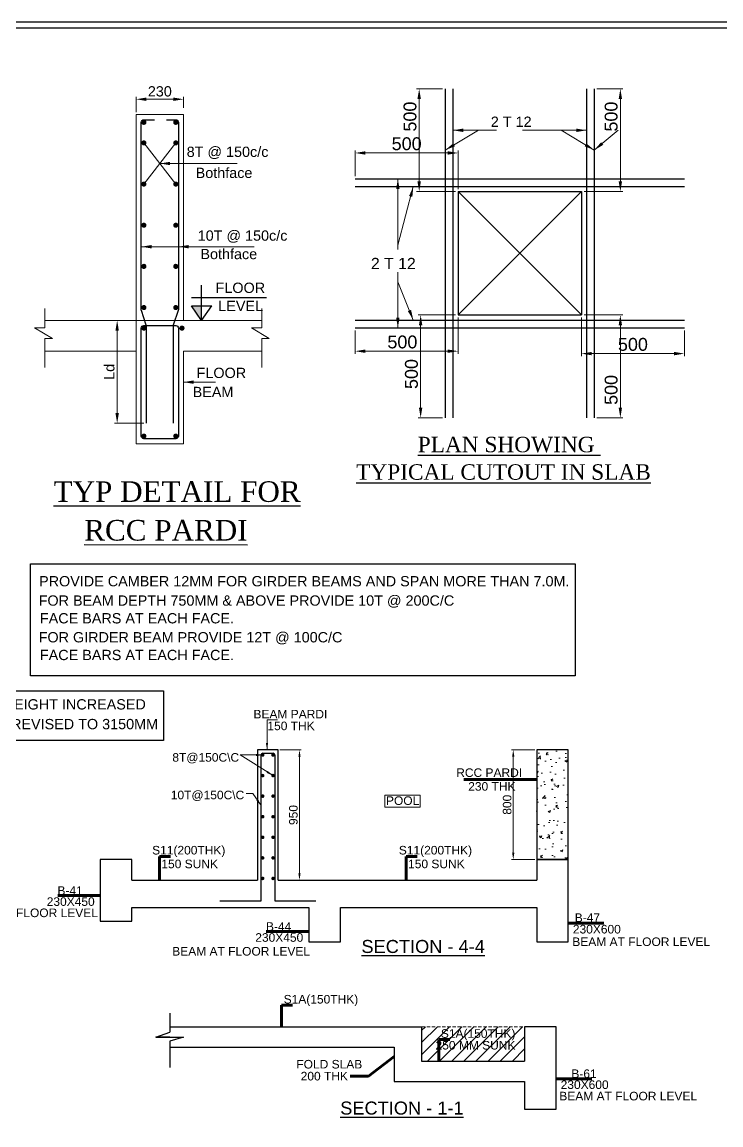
# Model space of a CAD drawing. Header units: millimetres. Extents: x 35733 to 123434, y 0 to 53631.
# Drawn here: x 90692 to 111064, y 21474 to 53631 of the extents above; entities that cross this region are included whole.
import ezdxf
from ezdxf.enums import TextEntityAlignment as Align

# ---------------------------------------------------------------- set-up
doc = ezdxf.new("R2010")
doc.units = ezdxf.units.MM
doc.header["$LTSCALE"] = 100
doc.linetypes.add('DASHED2', pattern=[0.375, 0.25, -0.125])
for name, color, linetype, lineweight in [('CONCRETE', 7, 'Continuous', 20), ('DIM', 8, 'Continuous', 13), ('DONUT', 2, 'Continuous', 20), ('LINE- 1', 7, 'Continuous', 25), ('MAIN TEXT', 6, 'Continuous', 25), ('P.C.C HATCH', 8, 'Continuous', 20), ('RCC PARDI', 2, 'Continuous', 20), ('REINF', 4, 'Continuous', 30), ('S- LEVEL', 1, 'Continuous', 25), ('SUNK', 251, 'Continuous', 0), ('TEXT', 255, 'Continuous', 25)]:
    doc.layers.add(name, color=color, linetype=linetype, lineweight=lineweight)
doc.layers.add('RECS_CONCRETE', color=3, linetype='Continuous')
doc.layers.add('RECS_CUT OUT', color=99, linetype='Continuous')
doc.styles.add('AIRAL', font='arial.ttf')
doc.styles.add('ARIAL', font='arial.ttf')
doc.styles.add('TIMES NEW ROMAN', font='times.ttf', dxfattribs={"width": 0.8, "height": 12})
doc.dimstyles.new('100', dxfattribs={"dimscale": 100, "dimtxt": 2.5, "dimasz": 2, "dimexe": 0.5, "dimexo": 0.5, "dimgap": 0.5, "dimtad": 1, "dimdec": 0, "dimzin": 3, "dimdsep": 46, "dimtxsty": 'ARIAL', "dimblk1": 'OBLIQUE', "dimblk2": 'OBLIQUE', "dimcen": 0, "dimdle": 1, "dimclrd": 256, "dimclre": 256, "dimclrt": 7, "dimadec": 0, "dimazin": 0, "dimtfac": 1, "dimtdec": 0, "dimtmove": 0, "dimatfit": 3, "dimfxl": 1, "dimtolj": 1, "dimtzin": 0, "dimlwd": -1, "dimlwe": -1, "dimarcsym": 0})
doc.dimstyles.new('SBC 25', dxfattribs={"dimscale": 25, "dimtxt": 2.5, "dimasz": 2, "dimexe": 0.5, "dimexo": 0.5, "dimgap": 0.5, "dimtad": 1, "dimdec": 0, "dimzin": 3, "dimdsep": 46, "dimtxsty": 'ARIAL', "dimcen": 0, "dimdle": 1, "dimclrd": 256, "dimclre": 256, "dimclrt": 7, "dimadec": 0, "dimazin": 0, "dimtfac": 1, "dimtdec": 0, "dimtmove": 0, "dimatfit": 3, "dimfxl": 1, "dimtolj": 1, "dimtzin": 0, "dimlwd": -1, "dimlwe": -1, "dimarcsym": 0})
doc.dimstyles.new('SBC-25', dxfattribs={"dimscale": 25, "dimtxt": 2, "dimasz": 2, "dimexe": 0.5, "dimexo": 0.5, "dimgap": 0.5, "dimtad": 1, "dimdec": 0, "dimzin": 3, "dimdsep": 46, "dimtxsty": 'ARIAL', "dimblk1": 'OBLIQUE', "dimblk2": 'OBLIQUE', "dimcen": 0, "dimdle": 1, "dimclrd": 256, "dimclre": 256, "dimclrt": 7, "dimadec": 0, "dimazin": 0, "dimtfac": 1, "dimtdec": 0, "dimtmove": 0, "dimatfit": 3, "dimfxl": 1, "dimtolj": 1, "dimtzin": 0, "dimlwd": -1, "dimlwe": -1, "dimarcsym": 0})

# ---------------------------------------------------------------- blocks, each defined once
blk = doc.blocks.new('*D75')
at = {"layer": 'Defpoints', "color": 0, "transparency": 16777216}
for p in [(724.1, 2176.5), (494.1, 2101.8), (724.1, 2121.8)]:
    blk.add_point(p, dxfattribs=at)
at = {"layer": 'DIM', "transparency": 16777216}
for p, q in [((494.1, 2114.3), (494.1, 2189)), ((544.1, 2176.5), (674.1, 2176.5)), ((724.1, 2134.3), (724.1, 2189))]:
    blk.add_line(p, q, dxfattribs=at)
for points in [[(544.1, 2184.9), (544.1, 2168.2), (494.1, 2176.5)], [(674.1, 2168.2), (674.1, 2184.9), (724.1, 2176.5)]]:
    blk.add_solid(points, dxfattribs=at)
at = {"layer": 'DIM', "color": 7, "transparency": 16777216, "insert": (609.1, 2214.6), "char_height": 50, "attachment_point": 5, "style": 'ARIAL'}
blk.add_mtext('\\A1;230', dxfattribs=at)
blk = doc.blocks.new('_Oblique')
at = {"color": 0, "linetype": 'ByBlock', "lineweight": -2}
blk.add_line((-0.5, -0.5), (0.5, 0.5), dxfattribs=at)
blk = doc.blocks.new('*D76')
at = {"layer": 'Defpoints', "color": 0, "transparency": 16777216}
for p in [(494.1, 1101.8), (401.8, 601.8), (544.1, 601.8)]:
    blk.add_point(p, dxfattribs=at)
at = {"layer": 'DIM', "transparency": 16777216}
for p, q in [((481.6, 1101.8), (389.3, 1101.8)), ((401.8, 1051.8), (401.8, 651.8)), ((531.6, 601.8), (389.3, 601.8))]:
    blk.add_line(p, q, dxfattribs=at)
for points in [[(410.1, 1051.8), (393.4, 1051.8), (401.8, 1101.8)], [(393.4, 651.8), (410.1, 651.8), (401.8, 601.8)]]:
    blk.add_solid(points, dxfattribs=at)
at = {"layer": 'DIM', "color": 7, "transparency": 16777216, "insert": (363.9, 851.8), "char_height": 50, "attachment_point": 5, "rotation": 90, "style": 'ARIAL'}
blk.add_mtext('\\A1;Ld', dxfattribs=at)
blk = doc.blocks.new('Z$W@#207E342A')
at = {"layer": 'S- LEVEL'}
for p, q in [((0, 0), (0, 857)), ((-250, 557), (1578, 557)), ((0, 0), (-250, 357)), ((-250, 357), (250, 357)), ((0, 0), (250, 357))]:
    blk.add_line(p, q, dxfattribs=at)
blk.add_solid([(-250, 357), (0, 357), (0, 0)], dxfattribs=at)
blk = doc.blocks.new('*D54')
at = {"layer": 'Defpoints', "color": 0, "transparency": 16777216}
for p in [(3396384, -5657637), (3395879, -5659637), (3396634, -5659637)]:
    blk.add_point(p, dxfattribs=at)
at = {"layer": 'DIM', "transparency": 16777216}
for p, q in [((3396334, -5657637), (3395829, -5657637)), ((3395879, -5657837), (3395879, -5659437)), ((3396584, -5659637), (3395829, -5659637))]:
    blk.add_line(p, q, dxfattribs=at)
for points in [[(3395912, -5657837), (3395845, -5657837), (3395879, -5657637)], [(3395845, -5659437), (3395912, -5659437), (3395879, -5659637)]]:
    blk.add_solid(points, dxfattribs=at)
at = {"layer": 'DIM', "color": 7, "transparency": 16777216, "insert": (3395701, -5658179), "char_height": 250, "attachment_point": 5, "rotation": 90, "style": 'ARIAL'}
blk.add_mtext('\\A1;500', dxfattribs=at)
blk = doc.blocks.new('*D55')
at = {"layer": 'Defpoints', "color": 0, "transparency": 16777216}
for p in [(3394635, -5658886), (3394635, -5659387), (3396634, -5659637)]:
    blk.add_point(p, dxfattribs=at)
at = {"layer": 'DIM', "transparency": 16777216}
for p, q in [((3394635, -5659337), (3394635, -5658836)), ((3396434, -5658886), (3394835, -5658886)), ((3396634, -5659587), (3396634, -5658836))]:
    blk.add_line(p, q, dxfattribs=at)
for points in [[(3394835, -5658852), (3394835, -5658919), (3394635, -5658886)], [(3396434, -5658919), (3396434, -5658852), (3396634, -5658886)]]:
    blk.add_solid(points, dxfattribs=at)
at = {"layer": 'DIM', "color": 7, "transparency": 16777216, "insert": (3395635, -5658708), "char_height": 250, "attachment_point": 5, "style": 'ARIAL'}
blk.add_mtext('\\A1;500', dxfattribs=at)
blk = doc.blocks.new('*D56')
at = {"layer": 'Defpoints', "color": 0, "transparency": 16777216}
for p in [(3399282, -5657637), (3399032, -5659637), (3399788, -5659637)]:
    blk.add_point(p, dxfattribs=at)
at = {"layer": 'DIM', "transparency": 16777216}
for p, q in [((3399332, -5657637), (3399838, -5657637)), ((3399788, -5657837), (3399788, -5659437)), ((3399082, -5659637), (3399838, -5659637))]:
    blk.add_line(p, q, dxfattribs=at)
for points in [[(3399821, -5657837), (3399755, -5657837), (3399788, -5657637)], [(3399755, -5659437), (3399821, -5659437), (3399788, -5659637)]]:
    blk.add_solid(points, dxfattribs=at)
at = {"layer": 'DIM', "color": 7, "transparency": 16777216, "insert": (3399610, -5658179), "char_height": 250, "attachment_point": 5, "rotation": 90, "style": 'ARIAL'}
blk.add_mtext('\\A1;500', dxfattribs=at)
blk = doc.blocks.new('*D57')
at = {"layer": 'Defpoints', "color": 0, "transparency": 16777216}
for p in [(3395907, -5662035), (3396634, -5662035), (3396384, -5664034)]:
    blk.add_point(p, dxfattribs=at)
at = {"layer": 'DIM', "transparency": 16777216}
for p, q in [((3396584, -5662035), (3395857, -5662035)), ((3395907, -5663834), (3395907, -5662235)), ((3396334, -5664034), (3395857, -5664034))]:
    blk.add_line(p, q, dxfattribs=at)
for points in [[(3395940, -5662235), (3395874, -5662235), (3395907, -5662035)], [(3395874, -5663834), (3395940, -5663834), (3395907, -5664034)]]:
    blk.add_solid(points, dxfattribs=at)
at = {"layer": 'DIM', "color": 7, "transparency": 16777216, "insert": (3395729, -5663183), "char_height": 250, "attachment_point": 5, "rotation": 90, "style": 'ARIAL'}
blk.add_mtext('\\A1;500', dxfattribs=at)
blk = doc.blocks.new('*D58')
at = {"layer": 'Defpoints', "color": 0, "transparency": 16777216}
for p in [(3396634, -5662035), (3394635, -5662285), (3394635, -5662739)]:
    blk.add_point(p, dxfattribs=at)
at = {"layer": 'DIM', "transparency": 16777216}
for p, q in [((3396634, -5662085), (3396634, -5662789)), ((3394635, -5662335), (3394635, -5662789)), ((3396434, -5662739), (3394835, -5662739))]:
    blk.add_line(p, q, dxfattribs=at)
for points in [[(3394835, -5662706), (3394835, -5662772), (3394635, -5662739)], [(3396434, -5662772), (3396434, -5662706), (3396634, -5662739)]]:
    blk.add_solid(points, dxfattribs=at)
at = {"layer": 'DIM', "color": 7, "transparency": 16777216, "insert": (3395552, -5662561), "char_height": 250, "attachment_point": 5, "style": 'ARIAL'}
blk.add_mtext('\\A1;500', dxfattribs=at)
blk = doc.blocks.new('*D59')
at = {"layer": 'Defpoints', "color": 0, "transparency": 16777216}
for p in [(3399032, -5662035), (3399788, -5662035), (3399282, -5664034)]:
    blk.add_point(p, dxfattribs=at)
at = {"layer": 'DIM', "transparency": 16777216}
for p, q in [((3399082, -5662035), (3399838, -5662035)), ((3399788, -5663834), (3399788, -5662235)), ((3399332, -5664034), (3399838, -5664034))]:
    blk.add_line(p, q, dxfattribs=at)
for points in [[(3399821, -5662235), (3399755, -5662235), (3399788, -5662035)], [(3399755, -5663834), (3399821, -5663834), (3399788, -5664034)]]:
    blk.add_solid(points, dxfattribs=at)
at = {"layer": 'DIM', "color": 7, "transparency": 16777216, "insert": (3399610, -5663492), "char_height": 250, "attachment_point": 5, "rotation": 90, "style": 'ARIAL'}
blk.add_mtext('\\A1;500', dxfattribs=at)
blk = doc.blocks.new('*D60')
at = {"layer": 'Defpoints', "color": 0, "transparency": 16777216}
for p in [(3399032, -5662035), (3401032, -5662285), (3401032, -5662786)]:
    blk.add_point(p, dxfattribs=at)
at = {"layer": 'DIM', "transparency": 16777216}
for p, q in [((3399032, -5662085), (3399032, -5662836)), ((3401032, -5662335), (3401032, -5662836)), ((3399232, -5662786), (3400832, -5662786))]:
    blk.add_line(p, q, dxfattribs=at)
for points in [[(3399232, -5662753), (3399232, -5662819), (3399032, -5662786)], [(3400832, -5662819), (3400832, -5662753), (3401032, -5662786)]]:
    blk.add_solid(points, dxfattribs=at)
at = {"layer": 'DIM', "color": 7, "transparency": 16777216, "insert": (3400032, -5662608), "char_height": 250, "attachment_point": 5, "style": 'ARIAL'}
blk.add_mtext('\\A1;500', dxfattribs=at)
blk = doc.blocks.new('*D81')
at = {"layer": 'Defpoints', "color": 0, "transparency": 16777216}
for p in [(2308.5, 1508.9), (2308.5, 558.9), (2463.9, 558.9)]:
    blk.add_point(p, dxfattribs=at)
at = {"layer": 'DIM', "transparency": 16777216}
for p, q in [((2321, 1508.9), (2476.4, 1508.9)), ((2463.9, 1458.9), (2463.9, 608.9)), ((2321, 558.9), (2476.4, 558.9))]:
    blk.add_line(p, q, dxfattribs=at)
for points in [[(2472.2, 1458.9), (2455.6, 1458.9), (2463.9, 1508.9)], [(2455.6, 608.9), (2472.2, 608.9), (2463.9, 558.9)]]:
    blk.add_solid(points, dxfattribs=at)
at = {"layer": 'DIM', "color": 7, "transparency": 16777216, "insert": (2419.5, 1033.9), "char_height": 62.5, "attachment_point": 5, "rotation": 90, "style": 'ARIAL'}
blk.add_mtext('\\A1;950', dxfattribs=at)
blk = doc.blocks.new('*D82')
at = {"layer": 'Defpoints', "color": 0, "transparency": 16777216}
for p in [(4192.5, 1508.9), (4021.7, 708.9), (4192.5, 708.9)]:
    blk.add_point(p, dxfattribs=at)
at = {"layer": 'DIM', "transparency": 16777216}
for p, q in [((4180, 1508.9), (4009.2, 1508.9)), ((4021.7, 1458.9), (4021.7, 758.9)), ((4180, 708.9), (4009.2, 708.9))]:
    blk.add_line(p, q, dxfattribs=at)
for points in [[(4030, 1458.9), (4013.4, 1458.9), (4021.7, 1508.9)], [(4013.4, 758.9), (4030, 758.9), (4021.7, 708.9)]]:
    blk.add_solid(points, dxfattribs=at)
at = {"layer": 'DIM', "color": 7, "transparency": 16777216, "insert": (3977.3, 1108.9), "char_height": 62.5, "attachment_point": 5, "rotation": 90, "style": 'ARIAL'}
blk.add_mtext('\\A1;800', dxfattribs=at)
blk = doc.blocks.new('G$C8A422CAD')
at = {"layer": 'SUNK'}
h = blk.add_hatch(dxfattribs=at)
h.set_pattern_fill('ANSI31', color=256, scale=500, angle=180)
h.set_pattern_definition([(45, (-632252.063, 66198.624), (-44.194174, 44.194174), [])])
h.paths.add_polyline_path([(1935.6, 418.5), (2685.6, 418.5), (2685.6, 668.5), (1935.6, 668.5)])
for p, q in [((100, 766.8), (100, 628.6)), ((100, 668.5), (1735.6, 668.5)), ((1735.6, 668.5), (1935.6, 668.5)), ((1935.6, 668.5), (1935.6, 418.5)), ((0, 593.5), (100, 628.6)), ((100, 593.5), (0, 593.5)), ((0, 593.5), (200, 593.5)), ((200, 593.5), (100, 563.1)), ((100, 563.1), (100, 370.7)), ((100, 518.5), (1735.6, 518.5)), ((1735.6, 518.5), (1735.6, 268.5)), ((1935.6, 418.5), (2685.6, 418.5)), ((1735.6, 268.5), (2685.6, 268.5))]:
    blk.add_line(p, q)
for points in [[(2685.6, 668.5), (2685.6, 418.5)], [(2685.6, 268.5), (2685.6, 68.5), (2915.6, 68.5), (2915.6, 668.5), (2685.6, 668.5)]]:
    blk.add_lwpolyline(points)
at = {"layer": 'CONCRETE', "color": 8, "linetype": 'DASHED2'}
blk.add_line((1935.6, 668.5), (2685.6, 668.5), dxfattribs=at)
at = {"layer": 'MAIN TEXT', "style": 'ARIAL'}
blk.add_text('%%USECTION - 1-1', height=95, rotation=0.00358, dxfattribs=at).set_placement((1792.4, 75.7), align=Align.MIDDLE)
at = {"layer": 'TEXT', "char_height": 62.5, "attachment_point": 3, "style": 'ARIAL'}
for s, insert, width in [('S1A(150THK)', (1473.9, 900.2), 640.518), ('S1A(150THK)', (2619.6, 650.2), 640.518), ('250 MM SUNK', (2619.6, 564.7), 640.518), ('FOLD SLAB', (1503.2, 426.5), 640.518), ('200 THK', (1399, 339.6), 640.518), ('B-61', (3211.5, 357.3, 0), 640.518), ('230X600', (3298.7, 277.3, 0), 640.518), ('BEAM AT FLOOR LEVEL', (3943.4, 194.1), 1344.247)]:
    blk.add_mtext(s, dxfattribs=dict(at, insert=insert, width=width))
at = {"layer": 'DIM'}
for points in [[(915, 668.5), (915, 824.9), (994.6, 824.9)], [(2060.8, 418.5), (2060.8, 574.9), (2140.3, 574.9)], [(1735.6, 451.8), (1549.8, 307.8), (1415.6, 307.8)], [(2915.6, 289.1), (3175.7, 289.1)]]:
    blk.add_leader(points, dimstyle='SBC 25', override={"dimscale": 25, "dimtxt": 2.5, "dimasz": 2, "dimgap": 0.5, "dimtad": 1, "dimtxsty": 'ARIAL', "dimclrd": 256, "dimlwd": 65535}, dxfattribs=at)
blk = doc.blocks.new('zw$CD88')
at = {"layer": 'CONCRETE', "ltscale": 1000}
for p, q in [((494.1, 2101.8, -5.9), (724.1, 2101.8, -5.9)), ((494.1, 1101.8, -5.9), (494.1, 2101.8, -5.9)), ((724.1, 1101.8, -5.9), (724.1, 2101.8, -5.9)), ((494.1, 601.8, -5.9), (494.1, 1101.8, -5.9))]:
    blk.add_line(p, q, dxfattribs=at)
at = {"layer": 'CONCRETE'}
for points in [[(51, 1159.2), (51, 1065.2), (0, 1065.2), (87, 1013.2), (51, 1013.2), (51, 872.2)], [(1105, 1159.2), (1105, 1065.2), (1054, 1065.2), (1141, 1013.2), (1105, 1013.2), (1105, 872.2)]]:
    blk.add_lwpolyline(points, dxfattribs=at)
at = {"layer": 'CONCRETE', "ltscale": 1000, "elevation": -5.9}
for points in [[(1105, 1101.8), (51, 1101.8)], [(51, 951.8), (494.1, 951.8), (494.1, 501.8), (724.1, 501.8), (724.1, 951.8), (1105, 951.8)]]:
    blk.add_lwpolyline(points, dxfattribs=at)
at = {"layer": 'DIM'}
for p, q in [((531.6, 1964.3, -5.9), (686.6, 1764.3, -5.9)), ((686.6, 1964.3, -5.9), (531.6, 1764.3, -5.9))]:
    blk.add_line(p, q, dxfattribs=at)
at = {"layer": 'RCC PARDI', "const_width": 12.5, "elevation": -5.9}
for points in [[(525.4, 2064.3, 1), (537.9, 2064.3, 1)], [(680.4, 2064.3, 1), (692.9, 2064.3, 1)], [(525.4, 1964.3, 1), (537.9, 1964.3, 1)], [(680.4, 1964.3, 1), (692.9, 1964.3, 1)], [(525.4, 1764.3, 1), (537.9, 1764.3, 1)], [(680.4, 1764.3, 1), (692.9, 1764.3, 1)], [(525.4, 1564.3, 1), (537.9, 1564.3, 1)], [(680.4, 1564.3, 1), (692.9, 1564.3, 1)], [(525.4, 1364.3, 1), (537.9, 1364.3, 1)], [(680.4, 1364.3, 1), (692.9, 1364.3, 1)], [(525.4, 1164.3, 1), (537.9, 1164.3, 1)], [(680.4, 1164.3, 1), (692.9, 1164.3, 1)], [(525.4, 1064.3, 1), (537.9, 1064.3, 1)], [(710.4, 1064.3, 1), (722.9, 1064.3, 1)], [(525.4, 539.3, 1), (537.9, 539.3, 1)], [(680.4, 539.3, 1), (692.9, 539.3, 1)]]:
    blk.add_lwpolyline(points, format="xyb", close=True, dxfattribs=at)
at = {"layer": 'REINF'}
for points in [[(544.1, 601.8), (544.1, 1074.7, 0.080612), (543.5, 1078.7), (519.7, 1149.8, -0.080612), (519.1, 1153.8), (519.1, 2064.3, -0.414214), (531.6, 2076.8), (583.6, 2076.8)], [(641.6, 2076.8), (686.6, 2076.8, -0.414214), (699.1, 2064.3), (699.1, 1153.8, -0.080612), (698.5, 1149.8), (674.7, 1078.7, 0.080612), (674.1, 1074.7), (674.1, 601.8)]]:
    blk.add_lwpolyline(points, format="xyb", dxfattribs=at)
at = {"layer": 'REINF', "elevation": -5.9}
blk.add_lwpolyline([(531.6, 1076.8), (686.6, 1076.8, -0.414214), (699.1, 1064.3), (699.1, 539.3, -0.414214), (686.6, 526.8), (531.6, 526.8, -0.414214), (519.1, 539.3), (519.1, 1064.3, -0.414214)], format="xyb", close=True, dxfattribs=at)
at = {"layer": 'S- LEVEL', "xscale": 0.2, "yscale": 0.2, "zscale": 0.2}
blk.add_blockref('Z$W@#207E342A', (812.2, 1101.8, 7636015.2), dxfattribs=at)
at = {"layer": 'MAIN TEXT', "style": 'TIMES NEW ROMAN'}
for s, p in [('%%UTYP DETAIL FOR', (93.2, 220, -5.8)), ('%%URCC PARDI', (242.2, 32, -5.8))]:
    blk.add_text(s, height=100, rotation=359.9964, dxfattribs=at).set_placement(p)
at = {"layer": 'S- LEVEL', "color": 7, "style": 'ARIAL'}
for s, p in [('FLOOR', (1000.3, 1260.3, 7636015.2)), ('LEVEL', (1001.9, 1172.2, 7636015.2))]:
    blk.add_text(s, height=50, rotation=0.0036, dxfattribs=at).set_placement(p, align=Align.MIDDLE_CENTER)
at = {"layer": 'TEXT', "style": 'ARIAL'}
for s, p in [('8T @ 150c/c', (739.7, 1896.1)), ('Bothface', (783.2, 1793.8, -3.6)), ('10T @ 150c/c', (793.2, 1489, -5.9)), ('Bothface', (806.4, 1399.4, -5.9)), ('FLOOR', (787.9, 821.8, -5.9)), ('BEAM', (768.6, 729, -5.9))]:
    blk.add_text(s, height=50, rotation=0.0036, dxfattribs=at).set_placement(p)
at = {"layer": 'DIM'}
dim = blk.add_linear_dim(base=(724.1, 2176.5, -5.9), p1=(494.1, 2101.8, -5.9), p2=(724.1, 2121.8, -5.9), text='230', dimstyle='SBC-25', override={"dimtxsty": 'ARIAL'}, dxfattribs=at)
dim.commit()
dim.dimension.update_dxf_attribs({"geometry": '*D75', "text_midpoint": (609.1, 2214.6, -5.9)})
dim = blk.add_linear_dim(base=(401.8, 601.8, -5.9), p1=(494.1, 1101.8, -5.9), p2=(544.1, 601.8), angle=90, text='Ld', dimstyle='SBC-25', dxfattribs=at)
dim.commit()
dim.dimension.update_dxf_attribs({"geometry": '*D76', "text_midpoint": (363.9, 851.8, -5.9)})
for points, override in [([(609.1, 1864.3, -5.9), (985.3, 1864.3, -5.9)], {"dimtad": 0}), ([(519.1, 1459.9), (1067.9, 1459.9)], {"dimgap": 0.5, "dimtad": 0}), ([(699.1, 1459.9), (1050.3, 1459.9)], {"dimgap": 0.5, "dimtad": 0}), ([(724.1, 801.8), (879, 801.8)], {"dimgap": 0.5, "dimtad": 0})]:
    blk.add_leader(points, dimstyle='SBC-25', override=override, dxfattribs=at)
blk = doc.blocks.new('51515')
at = {"layer": 'RECS_CONCRETE'}
for p, q in [((3396634.4, -5659636.8, 0), (3399032.4, -5659636.8, 0)), ((3396634.4, -5659636.8, 0), (3396634.4, -5662034.8, 0)), ((3399032.4, -5659636.8, 0), (3399032.4, -5662034.8, 0)), ((3396634.4, -5662034.8, 0), (3399032.4, -5662034.8, 0))]:
    blk.add_line(p, q, dxfattribs=at)
at = {"layer": 'RECS_CUT OUT'}
for p, q in [((3399032.4, -5659636.8, 0), (3396634.4, -5662034.8, 0)), ((3396634.4, -5659636.8, 0), (3399032.4, -5662034.8, 0))]:
    blk.add_line(p, q, dxfattribs=at)
at = {"layer": 'REINF'}
for p, q in [((3396384.5, -5657637.5, 0), (3396384.5, -5664034.1, 0)), ((3396534.4, -5657637.5, 0), (3396534.4, -5664034.1, 0)), ((3399132.4, -5657637.5, 0), (3399132.4, -5664034.1, 0)), ((3399282.3, -5657637.5, 0), (3399282.3, -5664034.1, 0)), ((3394635.1, -5659386.9, 0), (3401031.7, -5659386.9, 0)), ((3394635.1, -5659536.8, 0), (3401031.7, -5659536.8, 0)), ((3394635.1, -5662134.8, 0), (3401031.7, -5662134.8, 0)), ((3394635.1, -5662284.7, 0), (3401031.7, -5662284.7, 0))]:
    blk.add_line(p, q, dxfattribs=at)
at = {"layer": 'DIM', "color": 7, "style": 'ARIAL'}
blk.add_text('2 T 12', height=200, dxfattribs=at).set_placement((3397270.5, -5658378.6, 0))
at = {"layer": 'MAIN TEXT', "style": 'TIMES NEW ROMAN'}
for s, p in [('%%UPLAN SHOWING ', (3395850.9, -5664702.9, 0)), ('%%UTYPICAL CUTOUT IN SLAB', (3394653.6, -5665237.1, 0))]:
    blk.add_text(s, height=300, rotation=359.99642, dxfattribs=at).set_placement(p)
at = {"layer": 'TEXT', "style": 'ARIAL'}
blk.add_text('2 T 12', height=220, dxfattribs=at).set_placement((3394940.3, -5661144.5, 0))
at = {"layer": 'DIM'}
for base, p1, p2, angle, picture, middle in [((3395878.7, -5659636.8, 0), (3396384.5, -5657637.5, 0), (3396634.4, -5659636.8, 0), 90, '*D54', (3395878.7, -5658179.4, 0)), ((3399788.1, -5659636.8, 0), (3399282.3, -5657637.5, 0), (3399032.4, -5659636.8, 0), 90, '*D56', (3399788.1, -5658179.4, 0)), ((3395906.9, -5662034.8, 0), (3396384.5, -5664034.1, 0), (3396634.4, -5662034.8, 0), 270, '*D57', (3395906.9, -5663182.6, 0)), ((3399788.1, -5662034.8, 0), (3399282.3, -5664034.1, 0), (3399032.4, -5662034.8, 0), 270, '*D59', (3399788.1, -5663492.3, 0)), ((3401031.7, -5662786, 0), (3399032.4, -5662034.8, 0), (3401031.7, -5662284.7, 0), 180, '*D60', (3400032.1, -5662786, 0))]:
    dim = blk.add_linear_dim(base=base, p1=p1, p2=p2, angle=angle, text='500', dimstyle='100', override={"dimclrd": 256, "dimclre": 256}, dxfattribs=at)
    dim.commit()
    dim.dimension.update_dxf_attribs({"geometry": picture, "text_midpoint": middle, "dimtype": 128})
for base, p1, p2, picture, middle in [((3394635.1, -5658885.7, 0), (3396634.4, -5659636.8, 0), (3394635.1, -5659386.9, 0), '*D55', (3395634.7, -5658885.7, 0)), ((3394635.1, -5662739.1, 0), (3396634.4, -5662034.8, 0), (3394635.1, -5662284.7, 0), '*D58', (3395552.2, -5662739.1, 0))]:
    dim = blk.add_linear_dim(base=base, p1=p1, p2=p2, text='500', dimstyle='100', override={"dimclrd": 256, "dimclre": 256}, dxfattribs=at)
    dim.commit()
    dim.dimension.update_dxf_attribs({"geometry": picture, "text_midpoint": middle, "dimtype": 128})
for points in [[(3396384.5, -5658830.1, 0), (3397031.2, -5658445.2, 0)], [(3396534.4, -5658445.2, 0), (3397383.1, -5658445.2, 0)], [(3399132.4, -5658445.2, 0), (3397884.7, -5658445.2, 0)], [(3399282.3, -5658830.1, 0), (3398635.6, -5658445.2, 0)], [(3399282.3, -5658830.1, 0), (3399743.7, -5658445.2, 0)], [(3395464.1, -5659386.9, 0), (3395464.1, -5660761.7, 0)], [(3395764.8, -5659536.8, 0), (3395464.1, -5660680.4, 0)], [(3395464.1, -5662284.7, 0), (3395464.1, -5661201.6, 0)], [(3395764.8, -5662134.8, 0), (3395464.1, -5661389.9, 0)]]:
    blk.add_leader(points, dimstyle='100', dxfattribs=at)
blk = doc.blocks.new('G$C15483E95')
at = {"layer": 'P.C.C HATCH'}
h = blk.add_hatch(dxfattribs=at)
h.set_pattern_fill('AR-CONC', color=256, style=0)
h.set_pattern_definition([(50, (-2667374.38, 1492834.32), (182.184669, -15.9390855), [19.05, -209.55]), (355, (-2667374.38, 1492834.32), (-35.243421, 191.056845), [15.24, -167.640584]), (100.451445, (-2667359.2, 1492832.99), (146.941247, 175.117752), [16.190009, -178.090245]), (46.1842, (-2667374.38, 1492885.12), (271.079041, -42.042328), [28.575, -314.325]), (96.635558, (-2667351.8, 1492881.6), (237.404134, 247.426125), [24.285023, -267.135608]), (351.184151, (-2667374.38, 1492885.12), (237.404134, 247.426125), [22.859967, -251.459732]), (21, (-2667348.98, 1492872.42), (151.614391, -102.265198), [19.05, -209.55]), (326, (-2667348.98, 1492872.42), (61.802028, 184.187966), [15.24, -167.64]), (71.451445, (-2667336.34, 1492863.9), (213.416419, 81.922769), [16.190009, -178.089938]), (37.5, (-2667374.38, 1492834.315), (3.0886033, 84.5550389), [0, -165.608, 0, -170.18, 0, -168.275]), (7.5, (-2667374.38, 1492834.315), (66.8196625, 100.1805748), [0, -97.028, 0, -161.798, 0, -64.135]), (327.5, (-2667431.02, 1492834.315), (135.5905952, -5.728744), [0, -63.5, 0, -198.12, 0, -262.89]), (317.5, (-2667456.42, 1492834.32), (148.1291814, 25.426491), [0, -82.55, 0, -131.572, 0, -186.69])])
h.paths.add_polyline_path([(4422.5, 1508.9), (4192.5, 1508.9), (4192.5, 708.9), (4422.5, 708.9)], is_closed=False)
for points in [[(2308.5, 558.9), (2308.5, 1508.9), (2158.5, 1508.9), (2158.5, 558.9)], [(1242.5, 558.9), (1242.5, 708.9), (1012.5, 708.9), (1012.5, 258.9), (1242.5, 258.9), (1242.5, 358.9)], [(4192.5, 358.9), (4192.5, 108.9), (4422.5, 108.9), (4422.5, 708.9), (4192.5, 708.9), (4192.5, 558.9)], [(1242.5, 558.9), (2158.5, 558.9)], [(2308.5, 558.9), (2532.5, 558.9)], [(2308.5, 558.9), (4192.5, 558.9)], [(1242.5, 358.9), (2532.5, 358.9)], [(2532.5, 358.9), (2532.5, 108.9), (2762.5, 108.9), (2762.5, 358.9)], [(2762.5, 358.9), (4192.5, 358.9)]]:
    blk.add_lwpolyline(points)
blk.add_lwpolyline([(4192.5, 708.9), (4422.5, 708.9), (4422.5, 1508.9), (4192.5, 1508.9)], close=True)
at = {"layer": 'CONCRETE'}
blk.add_lwpolyline([(3086.8, 1179.1), (3342.9, 1179.1), (3342.9, 1089.9), (3086.8, 1089.9)], close=True, dxfattribs=at)
at = {"layer": 'DONUT', "const_width": 13}
for points in [[(2193.4, 1465.7, 1), (2198.6, 1477.1, 1)], [(2268.4, 1465.7, 1), (2273.6, 1477.1, 1)], [(2193.4, 1315.7, 1), (2198.6, 1327.1, 1)], [(2268.4, 1315.7, 1), (2273.6, 1327.1, 1)], [(2193.4, 1165.7, 1), (2198.6, 1177.1, 1)], [(2268.4, 1165.7, 1), (2273.6, 1177.1, 1)], [(2193.4, 1015.7, 1), (2198.6, 1027.1, 1)], [(2268.4, 1015.7, 1), (2273.6, 1027.1, 1)], [(2193.4, 865.7, 1), (2198.6, 877.1, 1)], [(2268.4, 865.7, 1), (2273.6, 877.1, 1)], [(2193.4, 715.7, 1), (2198.6, 727.1, 1)], [(2268.4, 715.7, 1), (2273.6, 727.1, 1)], [(2193.4, 565.7, 1), (2198.6, 577.1, 1)], [(2268.4, 565.7, 1), (2273.6, 577.1, 1)]]:
    blk.add_lwpolyline(points, format="xyb", close=True, dxfattribs=at)
at = {"layer": 'REINF'}
for p, q in [((2183.5, 408.9), (2183.5, 1471.4)), ((2196, 1483.9), (2271, 1483.9)), ((2283.5, 1471.4), (2283.5, 408.9)), ((1883.5, 408.9), (2183.5, 408.9)), ((2283.5, 408.9), (2583.5, 408.9))]:
    blk.add_line(p, q, dxfattribs=at)
for centre, start, end in [((2196, 1471.4), 90, 180), ((2271, 1471.4), 0, 90)]:
    blk.add_arc(centre, 12.5, start, end, dxfattribs=at)
at = {"layer": 'MAIN TEXT', "style": 'ARIAL'}
blk.add_text('%%USECTION - 4-4', height=95, rotation=0.00358, dxfattribs=at).set_placement((3365.1, 75.7), align=Align.MIDDLE)
at = {"layer": 'TEXT', "style": 'ARIAL'}
for s, p in [('8T@150C\\C', (1537.4, 1422.6)), ('10T@150C\\C', (1526, 1148.6))]:
    blk.add_text(s, height=62.5, dxfattribs=at).set_placement(p)
at = {"layer": 'TEXT', "char_height": 62.5, "attachment_point": 3, "style": 'ARIAL'}
for s, insert, width in [('BEAM PARDI', (2666.8, 1800.4, 0), 1344.247), ('150 THK', (2574.6, 1714.8, 0), 640.518), ('RCC PARDI', (4086.3, 1373.9), 1344.247), ('230 THK', (4038, 1273.6), 1344.247), ('POOL', (3336.8, 1169.9), 640.518), ('S11(200THK)', (1923.7, 808.7), 640.518), ('S11(200THK)', (3721.5, 808.7), 640.518), ('150 SUNK', (1869.8, 708.6), 640.518), ('150 SUNK', (3667.7, 708.6), 640.518), ('B-41', (884.1, 514, 0), 640.518), ('230X450', (971.3, 434, 0), 640.518), ('BEAM AT FLOOR LEVEL', (994.9, 352.1), 1344.247), ('B-44', (2404.1, 252.4, 0), 640.518), ('B-47', (4654.2, 316.8, 0), 640.518), ('230X450', (2491.3, 172.4, 0), 640.518), ('230X600', (4805.6, 232.9, 0), 640.518), ('BEAM AT FLOOR LEVEL', (5456.2, 141.4), 1344.247), ('BEAM AT FLOOR LEVEL', (2540.8, 71.8), 1344.247)]:
    blk.add_mtext(s, dxfattribs=dict(at, insert=insert, width=width))
at = {"layer": 'DIM'}
for p1, p2, distance, picture, middle in [((2308.5, 1508.9), (2308.5, 558.9), 155.4, '*D81', (2419.5, 1033.9)), ((4192.5, 1508.9), (4192.5, 708.9), -170.8, '*D82', (3977.3, 1108.9))]:
    dim = blk.add_aligned_dim(p1=p1, p2=p2, distance=distance, dimstyle='SBC 25', override={"dimtxsty": 'ARIAL'}, dxfattribs=at)
    dim.commit()
    dim.dimension.update_dxf_attribs({"geometry": picture, "text_midpoint": middle})
for points in [[(2227.1, 1508.9), (2227.1, 1728.1), (2303.2, 1728.1)], [(2196, 1471.4), (2030.5, 1471.4)], [(2271, 1321.4), (2030.5, 1471.4)], [(2183.5, 1102.3), (2123.8, 1191.9), (2074.7, 1191.9)]]:
    blk.add_leader(points, dimstyle='SBC 25', dxfattribs=at)
for points in [[(4192.5, 1293.6), (3660.8, 1293.6)], [(1444.3, 558.8), (1444.3, 730.7), (1523.9, 730.7)], [(3242.2, 558.8), (3242.2, 730.7), (3321.7, 730.7)], [(1012.5, 446.2), (701.7, 446.2)], [(4422.5, 244.7), (4682.6, 244.7)], [(2532.5, 184.6), (2221.7, 184.6)]]:
    blk.add_leader(points, dimstyle='SBC 25', override={"dimscale": 25, "dimtxt": 2.5, "dimasz": 2, "dimgap": 0.5, "dimtad": 1, "dimtxsty": 'ARIAL', "dimclrd": 256, "dimlwd": 65535}, dxfattribs=at)

msp = doc.modelspace()

# ---------------------------------------------------------------- linework, layer by layer
at = {"color": 5}
msp.add_lwpolyline([(123434.4, 0), (123434.4, 53630.7), (47323, 53630.7), (47323, 0)], close=True, dxfattribs=at)
at = {"color": 6}
msp.add_lwpolyline([(123254.4, 180), (123254.4, 53450.8), (47503, 53450.8), (47503, 180)], close=True, dxfattribs=at)
at = {"layer": 'LINE- 1'}
for points in [[(90933.9, 37832.1), (106814.5, 37832.1), (106814.5, 34565.4), (90933.9, 34565.4)], [(87988.7, 34130.7), (94816.6, 34130.7), (94816.6, 32684.9), (87988.7, 32684.9)]]:
    msp.add_lwpolyline(points, close=True, dxfattribs=at)

# ---------------------------------------------------------------- block references
for name, p, xscale, yscale, zscale in [('zw$CD88', (91053.3, 38321.1, 35.2), 6, 6, 6), ('51515', (-4991549.8, 8538142.7, 0), 1.5, 1.5, 1.5), ('G$C15483E95', (88923.7, 26375.1), 4, 4, 4), ('G$C8A422CAD', (94595.9, 21663.8), 4, 4, 4)]:
    msp.add_blockref(name, p, dxfattribs=dict(xscale=xscale, yscale=yscale, zscale=zscale))

# ---------------------------------------------------------------- texts
at = {"layer": 'MAIN TEXT', "linetype": 'ByBlock', "style": 'AIRAL'}
for s, p in [('PROVIDE CAMBER 12MM FOR GIRDER BEAMS AND SPAN MORE THAN 7.0M.', (91188.3, 37327.7)), ('FOR BEAM DEPTH 750MM & ABOVE PROVIDE 10T @ 200C/C ', (91175.8, 36764.1)), ('FACE BARS AT EACH FACE.', (91212.4, 36247.1)), ('FOR GIRDER BEAM PROVIDE 12T @ 100C/C ', (91175.8, 35693.8)), ('FACE BARS AT EACH FACE.', (91212.4, 35176.8))]:
    msp.add_text(s, height=300, dxfattribs=at).set_placement(p, align=Align.MIDDLE_LEFT)
for s, p in [('150MM HEIGHT INCREASED', (88641.6, 33887.5)), ('HEIGHT REVISED TO 3150MM', (88672.4, 33312.2))]:
    msp.add_text(s, height=300, dxfattribs=at).set_placement(p, align=Align.TOP_LEFT)

doc.saveas('drawing.dxf')
